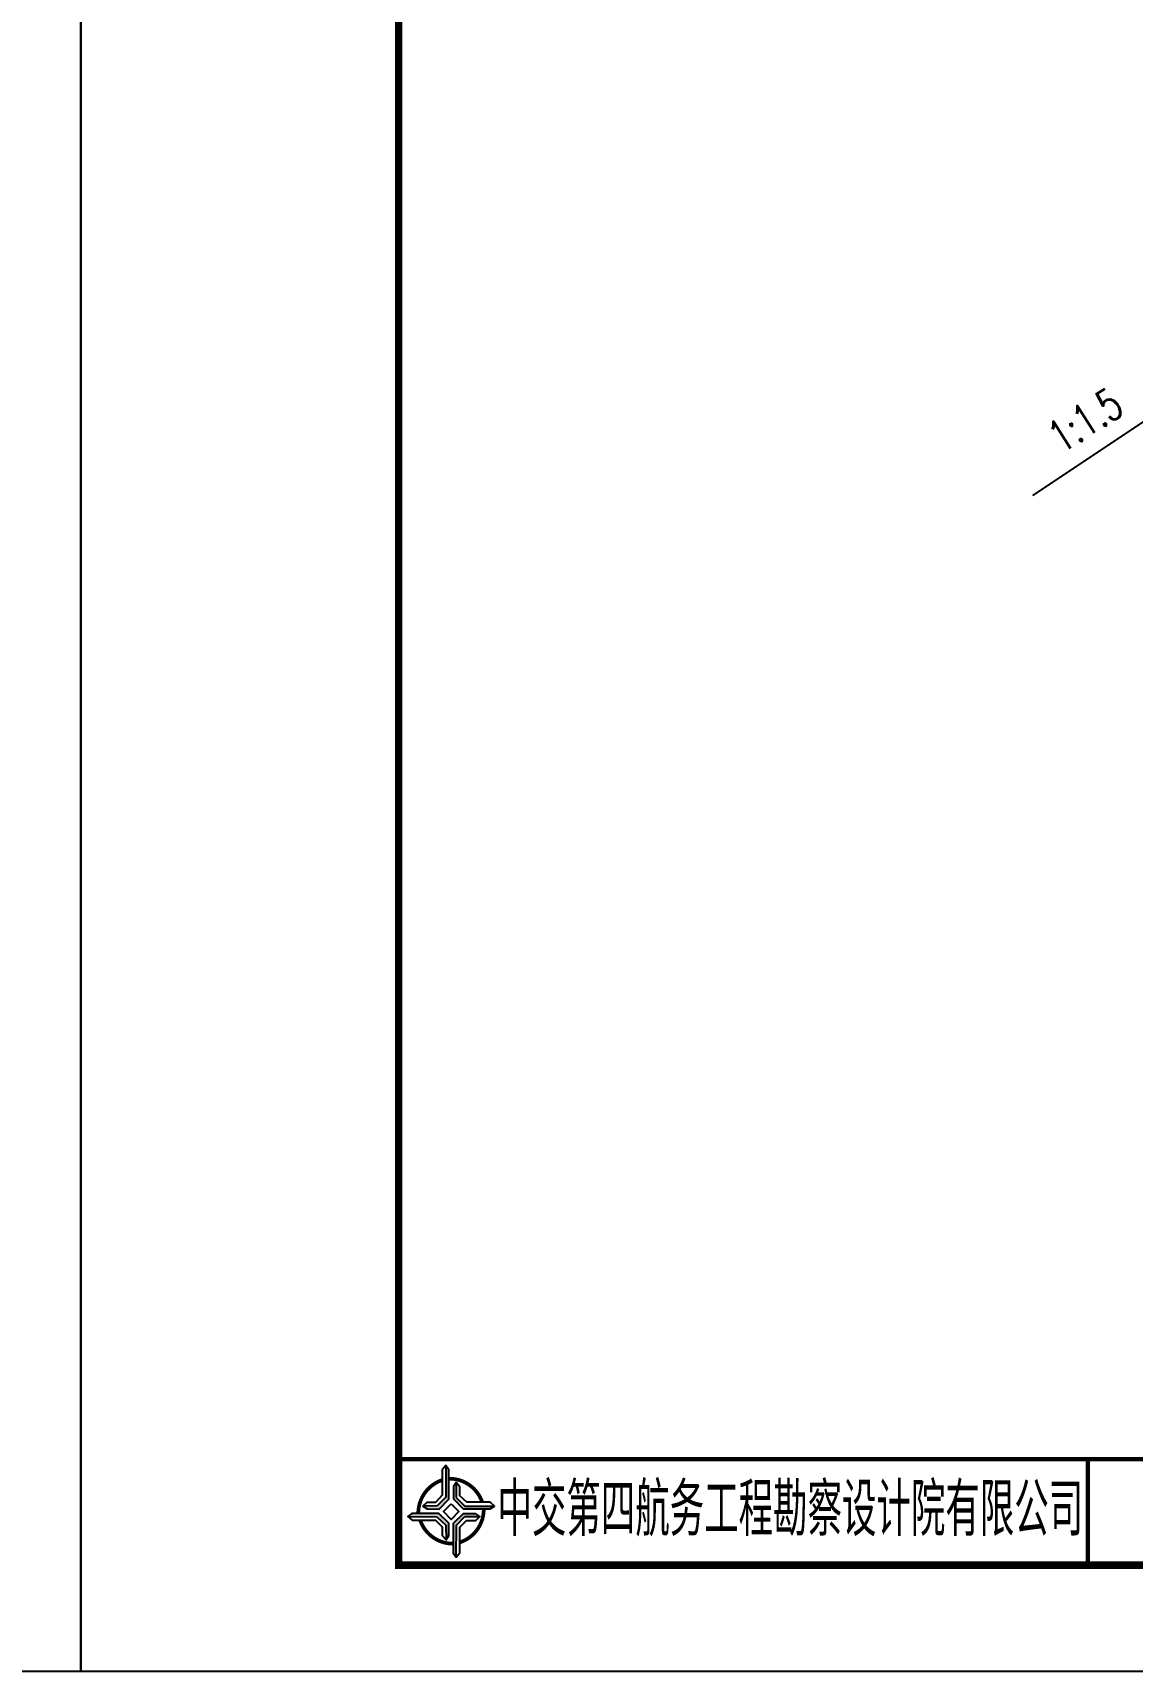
# Model space of a CAD drawing. Extents: x -1568 to -728, y -1287 to -990.
# Drawn here: x -1152.7 to -1049, y -1286.8 to -1132.3 of the extents above; entities that cross this region are included whole.
import ezdxf
from ezdxf.enums import TextEntityAlignment as Align

# ---------------------------------------------------------------- set-up
doc = ezdxf.new("R2010")
doc.units = 0
doc.header["$LTSCALE"] = 5
doc.layers.get('0').update_dxf_attribs({"linetype": 'CONTINUOUS'})
doc.layers.add('图框', color=7, linetype='CONTINUOUS')
doc.layers.add('文字', color=7, linetype='CONTINUOUS')
doc.styles.get("Standard").update_dxf_attribs({"font": 'simplex1.shx', "width": 0.7, "bigfont": 'hztxt.shx'})

# ---------------------------------------------------------------- blocks, each defined once
blk = doc.blocks.new('tb')
at = {"lineweight": -3}
h = blk.add_hatch(color=256, dxfattribs=at)
h.paths.add_polyline_path([(-1.23, -0.13), (-3.78, -0.14), (-4.14, -0.41), (-1.4, -0.44), (-0.56, -1.24), (-0.54, -2.62), (-0.27, -2.2), (-0.26, -1.06)])
h.paths.add_polyline_path([(0.13, -1.08), (0.14, -3.86), (0.41, -4.26), (0.44, -1.24), (1.25, -0.43), (2.66, -0.43), (2.26, -0.16), (1.07, -0.15)])
h.paths.add_polyline_path([(1.08, 0.3), (3.62, 0.3), (4.02, 0.56), (1.25, 0.57), (0.43, 1.39), (0.43, 2.8), (0.16, 2.41), (0.15, 1.24)])
h.paths.add_polyline_path([(-0.28, 1.21), (-0.28, 3.99), (-0.56, 4.39), (-0.57, 1.41), (-1.38, 0.6), (-2.74, 0.56), (-2.33, 0.3), (-1.2, 0.29)])
for p, q in [((-0.56, 4.39), (-0.57, 1.41)), ((0.43, 2.8), (0.43, 1.39)), ((-1.38, 0.6), (-2.74, 0.56)), ((-0.57, 1.41), (-1.38, 0.6)), ((0.43, 1.39), (1.25, 0.57)), ((1.25, 0.57), (4.02, 0.56)), ((-4.14, -0.41), (-1.4, -0.44)), ((-1.4, -0.44), (-0.56, -1.24)), ((-0.56, -1.24), (-0.54, -2.62)), ((0.41, -4.26), (0.44, -1.24)), ((0.44, -1.24), (1.25, -0.43)), ((1.25, -0.43), (2.66, -0.43))]:
    blk.add_line(p, q, dxfattribs=at)
at = {"lineweight": -3, "const_width": 0.35, "flags": 128}
for points in [[(-0.9, 3.02, 0.324167), (-3.16, -0.14)], [(2.88, 0.92, 0.324403), (-0.24, 3.15)], [(0.75, -2.86, 0.325418), (3.02, 0.26)], [(-2.98, -0.76, 0.322976), (0.14, -2.98)]]:
    blk.add_lwpolyline(points, format="xyb", dxfattribs=at)
at = {"lineweight": -3, "flags": 128}
for points in [[(-0.9, 3.99), (-0.9, 1.58), (-1.53, 0.91), (-2.34, 0.91), (-2.74, 0.56), (-2.33, 0.3), (-1.2, 0.29), (-0.28, 1.21), (-0.28, 3.99), (-0.56, 4.39)], [(3.62, 0.92), (1.43, 0.92), (0.77, 1.54), (0.77, 2.38), (0.43, 2.8), (0.16, 2.41), (0.15, 1.24), (1.08, 0.3), (3.62, 0.3), (4.02, 0.56)], [(-0.04, 0.77), (0.68, 0.04), (-0.04, -0.69), (-0.77, 0.05)], [(-3.73, -0.76), (-1.54, -0.76), (-0.89, -1.39), (-0.89, -2.21), (-0.54, -2.62), (-0.27, -2.2), (-0.26, -1.06), (-1.23, -0.13), (-3.78, -0.14), (-4.14, -0.41)], [(0.75, -3.85), (0.75, -1.43), (1.4, -0.78), (2.26, -0.78), (2.66, -0.43), (2.26, -0.16), (1.07, -0.15), (0.13, -1.08), (0.14, -3.86), (0.41, -4.26)]]:
    blk.add_lwpolyline(points, close=True, dxfattribs=at)

msp = doc.modelspace()

# ---------------------------------------------------------------- linework, layer by layer
msp.add_line((-1043.43411, -1165.96494), (-1058.43411, -1175.96494))
for points in [[(-1148.20035, -1286.82642), (-1148.20035, -989.82642), (-1568.20035, -989.82642), (-1568.20035, -1286.82642)], [(-1148.20035, -1286.82642), (-1148.20035, -989.82642), (-1568.20035, -989.82642), (-1568.20035, -1286.82642)], [(-728.20035, -1286.82642), (-728.20035, -989.82642), (-1148.20035, -989.82642), (-1148.20035, -1286.82642)], [(-728.20035, -1286.82642), (-728.20035, -989.82642), (-1148.20035, -989.82642), (-1148.20035, -1286.82642)]]:
    msp.add_lwpolyline(points, close=True)
at = {"layer": '图框'}
for points, const_width in [([(-738.20035, -999.82642), (-1118.20035, -999.82642), (-1118.20035, -1276.82642), (-738.20035, -1276.82642), (-738.20035, -999.82642)], 0.7), ([(-1118.20035, -1266.82642), (-738.20035, -1266.82642)], 0.4), ([(-1053.20035, -1266.82642), (-1053.20035, -1276.82642)], 0.4)]:
    msp.add_lwpolyline(points, dxfattribs=dict(at, const_width=const_width))

# ---------------------------------------------------------------- block references
at = {"layer": '图框', "lineweight": -3}
msp.add_blockref('tb', (-1113.20462, -1271.82108), dxfattribs=at)

# ---------------------------------------------------------------- texts
at = {"layer": '图框', "width": 0.65}
msp.add_text('中交第四航务工程勘察设计院有限公司', height=5, dxfattribs=at).set_placement((-1081.26951, -1271.57798), align=Align.MIDDLE_CENTER)
at = {"layer": '文字', "width": 0.7}
msp.add_text('1:1.5', height=3, rotation=32.5789564, dxfattribs=at).set_placement((-1055.67628, -1172.06079))

doc.saveas('drawing.dxf')
